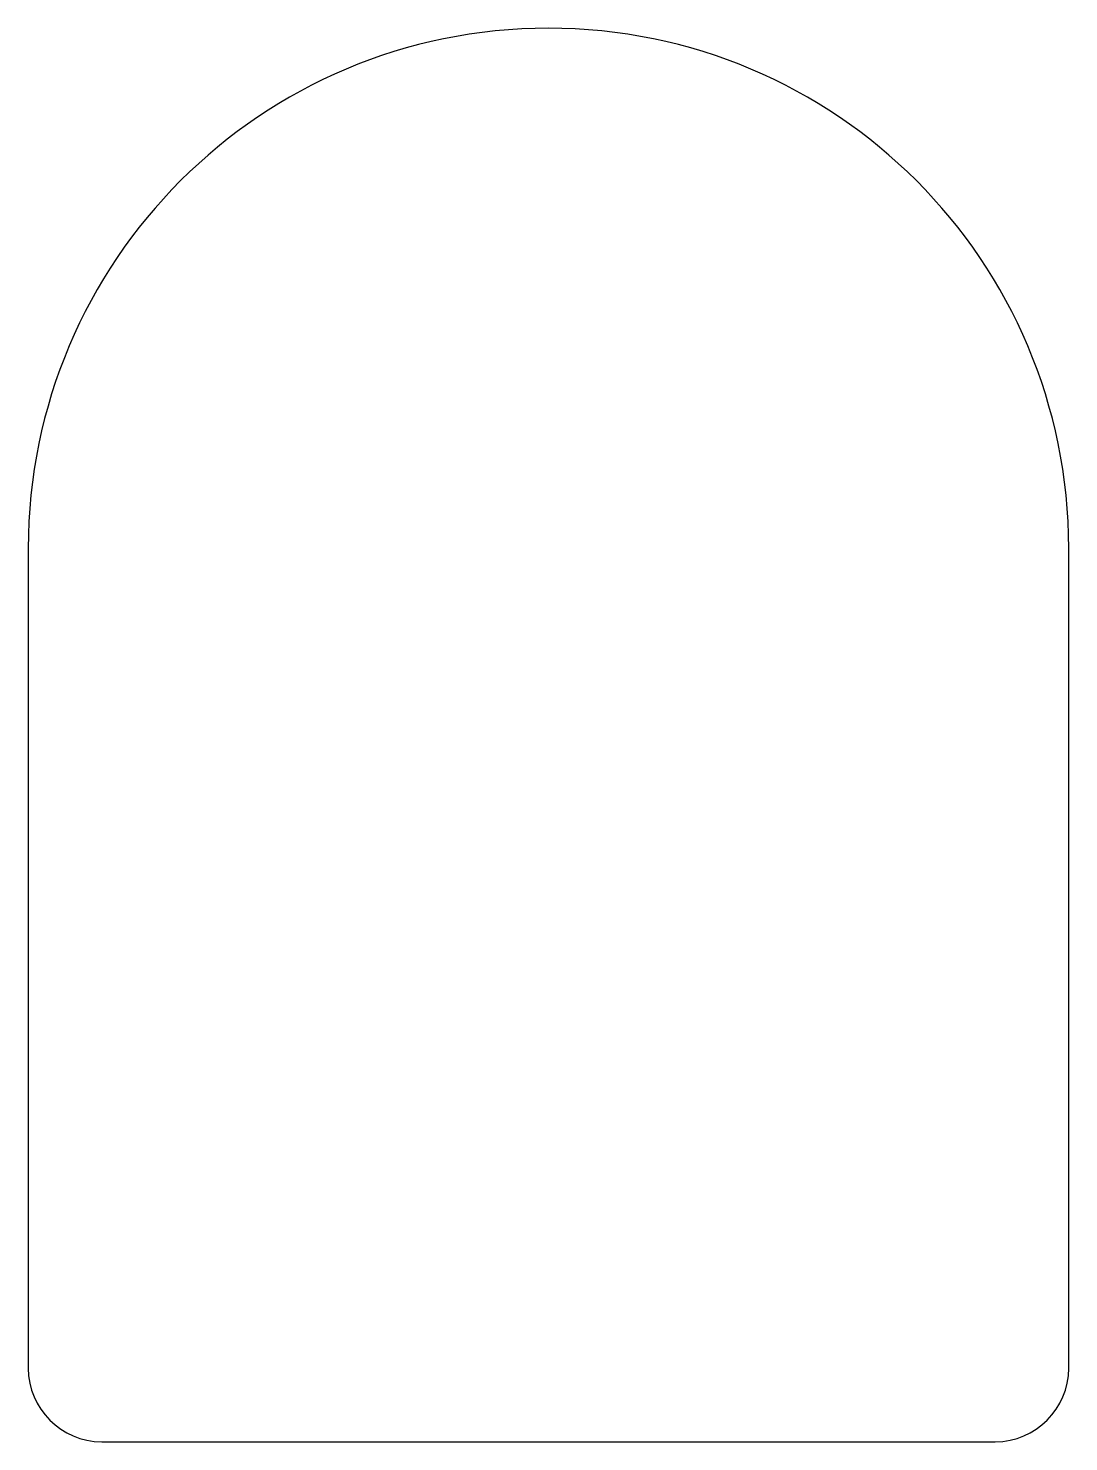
# Model space of a CAD drawing. Header units: millimetres. Extents: x -9.2 to 9.2, y -17.3 to 7.7.
import ezdxf

# ---------------------------------------------------------------- set-up
doc = ezdxf.new("R2010")
doc.units = ezdxf.units.MM

msp = doc.modelspace()

# ---------------------------------------------------------------- linework, layer by layer
at = {"color": 7, "linetype": 'Continuous', "lineweight": 25}
for p, q in [((-9.2, -1.465), (-9.2, -15.965)), ((9.2, -15.965), (9.2, -1.465)), ((-7.9, -17.265), (7.9, -17.265))]:
    msp.add_line(p, q, dxfattribs=at)
for centre, radius, start, end in [((0, -1.465), 9.2, 0, 180), ((-7.9, -15.965), 1.3, 180, 270), ((7.9, -15.965), 1.3, 270, 0)]:
    msp.add_arc(centre, radius, start, end, dxfattribs=at)

doc.saveas('drawing.dxf')
